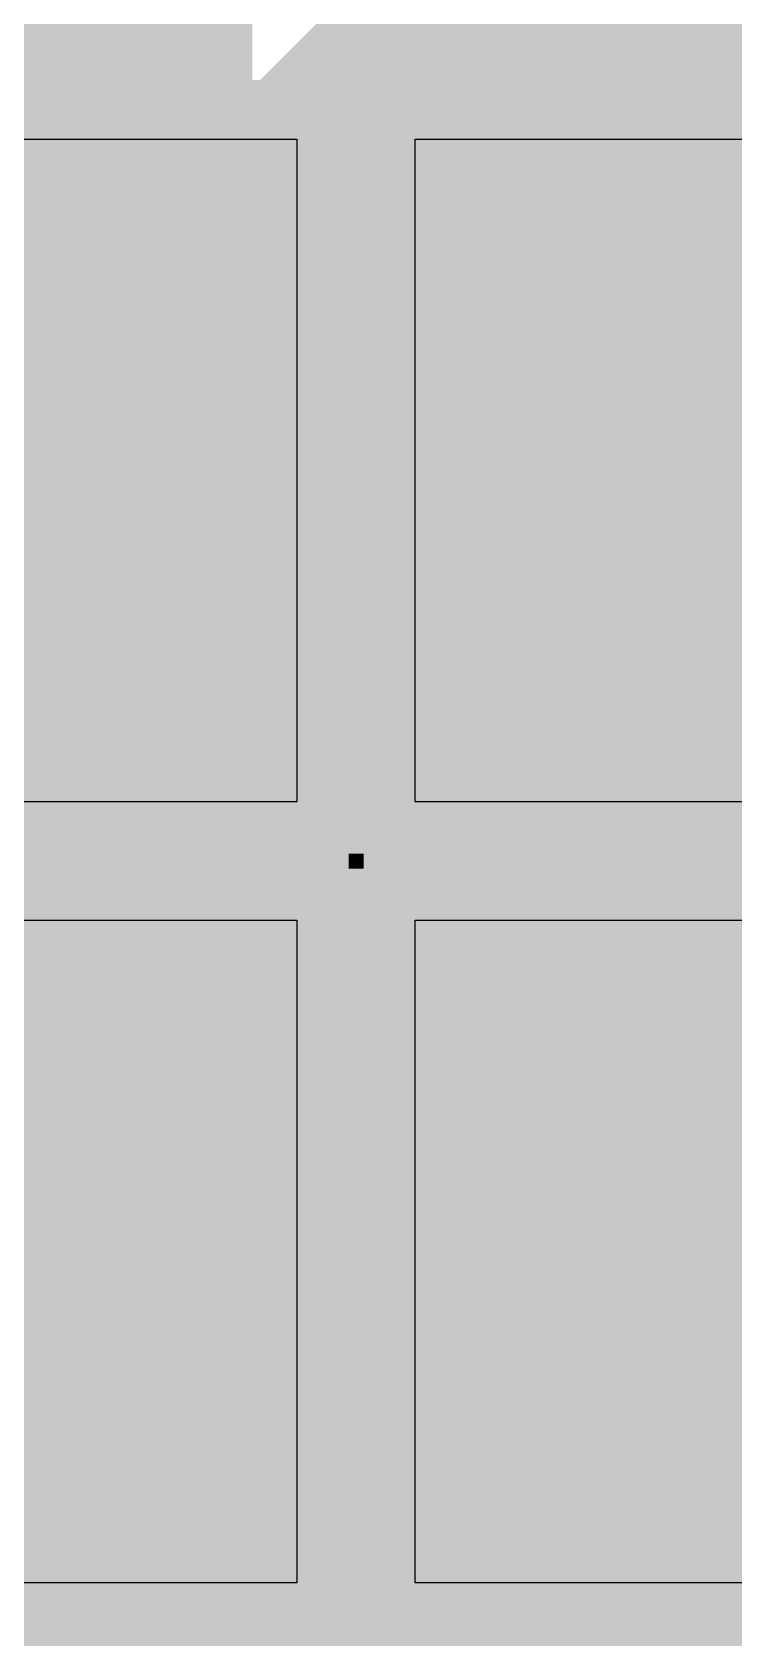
# Model space of a CAD drawing. Header units: millimetres. Extents: x 13 to 259, y -2 to 326.
# Drawn here: x 104.448 to 105.634, y 128.786 to 131.501 of the extents above; entities that cross this region are included whole.
import ezdxf

# ---------------------------------------------------------------- set-up
doc = ezdxf.new("R2010")
doc.units = ezdxf.units.MM
for name, color, linetype in [('BottomLayer', 5, 'Continuous'), ('BottomPaste', 16, 'Continuous'), ('BottomSolder', 6, 'Continuous'), ('ConnectLayer', 7, 'Continuous'), ('DrillDrawing', 1, 'Continuous'), ('MidLayer1', 16, 'Continuous'), ('MidLayer2', 76, 'Continuous'), ('MidLayer3', 90, 'Continuous'), ('MidLayer4', 156, 'Continuous'), ('MidLayer5', 130, 'Continuous'), ('MidLayer6', 216, 'Continuous'), ('MultiLayer', 9, 'Continuous'), ('TopLayer', 1, 'Continuous'), ('TopSolder', 216, 'Continuous')]:
    doc.layers.add(name, color=color, linetype=linetype)

# ---------------------------------------------------------------- blocks, each defined once
blk = doc.blocks.new('CP_16_26_B_58')
at = {"layer": 'BottomLayer'}
blk.add_solid([(-1.3208, -1.3208), (1.3208, -1.3208), (-1.3208, 1.3208), (1.3208, 1.3208)], dxfattribs=at)
at = {"layer": 'BottomPaste'}
for p, q in [((-1.2208, 1.2208), (-0.1, 1.2208)), ((-0.1, 1.2208), (-0.1, 0.1)), ((0.1, 0.1), (0.1, 1.2208)), ((0.1, 1.2208), (1.2208, 1.2208)), ((-0.1, 0.1), (-1.2208, 0.1)), ((1.2208, 0.1), (0.1, 0.1)), ((-1.2208, -0.1), (-0.1, -0.1)), ((-0.1, -0.1), (-0.1, -1.2208)), ((0.1, -1.2208), (0.1, -0.1)), ((0.1, -0.1), (1.2208, -0.1)), ((-0.1, -1.2208), (-1.2208, -1.2208)), ((1.2208, -1.2208), (0.1, -1.2208))]:
    blk.add_line(p, q, dxfattribs=at)
blk.add_solid([(-0.0127, -0.0127), (0.0127, -0.0127), (-0.0127, 0.0127), (0.0127, 0.0127)], dxfattribs=at)
at = {"layer": 'BottomSolder'}
blk.add_solid([(-1.3208, -1.3208), (1.3208, -1.3208), (-1.3208, 1.3208), (1.3208, 1.3208)], dxfattribs=at)

msp = doc.modelspace()

# ---------------------------------------------------------------- linework, layer by layer
at = {"layer": 'BottomLayer', "const_width": 0.3}
for points in [[(104.6704, 130.0996), (104.6704, 132.0427)], [(105.3204, 130.0996), (105.3204, 132.0427)], [(104.0204, 130.0996), (104.6704, 130.0996)], [(104.6704, 130.0996), (104.9954, 130.0996)], [(104.9954, 130.0996), (105.3204, 130.0996)], [(105.3204, 130.0996), (105.9704, 130.0996)]]:
    msp.add_lwpolyline(points, dxfattribs=at)
at = {"layer": 'BottomLayer'}
for points, const_width in [([(104.8704, 130.0996, 1), (105.1204, 130.0996, 1)], 0.25), ([(104.5954, 130.0996, 1), (104.7454, 130.0996, 1)], 0.15), ([(104.5954, 130.0996, 1), (104.7454, 130.0996, 1)], 0.15), ([(104.5954, 130.0996, 1), (104.7454, 130.0996, 1)], 0.15), ([(104.9204, 130.0996, 1), (105.0704, 130.0996, 1)], 0.15), ([(104.9204, 130.0996, 1), (105.0704, 130.0996, 1)], 0.15), ([(105.2454, 130.0996, 1), (105.3954, 130.0996, 1)], 0.15), ([(105.2454, 130.0996, 1), (105.3954, 130.0996, 1)], 0.15), ([(105.2454, 130.0996, 1), (105.3954, 130.0996, 1)], 0.15)]:
    msp.add_lwpolyline(points, format="xyb", close=True, dxfattribs=dict(at, const_width=const_width))
at = {"layer": 'BottomSolder', "const_width": 0.3516}
for points in [[(105.7492, 131.025, 1), (106.1008, 131.025, 1)], [(104.8196, 130.0996, 1), (105.1712, 130.0996, 1)], [(105.7492, 129.175, 1), (106.1008, 129.175, 1)]]:
    msp.add_lwpolyline(points, format="xyb", close=True, dxfattribs=at)
at = {"layer": 'ConnectLayer', "const_width": 0.4}
for points in [[(103.4463, 128.9022), (109.6162, 135.072)], [(101.677, 135.0619), (106.1968, 130.5421)], [(101.677, 135.0619), (105.9144, 130.8245)], [(103.4444, 133.2944), (105.4158, 131.323)], [(103.7701, 130.923), (106.1475, 133.3003)], [(103.7701, 130.923), (106.1475, 133.3003)], [(104.3783, 131.5311), (106.1416, 133.2944)], [(102.8906, 132.9998), (106.353, 129.5373)], [(102.8906, 132.9998), (105.91, 129.9803)], [(102.8906, 132.9998), (104.3364, 131.554)], [(103.2756, 129.58), (106.3728, 132.6772)], [(103.2756, 129.58), (106.3728, 132.6772)], [(104.6621, 130.9664), (106.3729, 132.6772)], [(103.2756, 129.58), (105.6207, 131.925)], [(103.4463, 128.9022), (106.4692, 131.925)], [(103.7701, 130.923), (104.7721, 131.925)], [(103.9654, 131.925), (106.353, 129.5373)], [(104.8139, 131.925), (106.1968, 130.5421)], [(103.4463, 128.9022), (105.9117, 131.3676)], [(103.7479, 131.2939), (108.8389, 126.2029)], [(103.7479, 131.2939), (105.9161, 129.1258)], [(103.7479, 131.2939), (108.8389, 126.2029)], [(104.604, 131.2863), (104.9404, 130.95)], [(104.2415, 128.8489), (106.5117, 131.119)], [(104.2415, 128.8489), (106.5117, 131.119)], [(104.6603, 130.95), (105.3398, 130.95)], [(103.5744, 130.619), (105.3037, 128.8896)], [(103.5744, 130.619), (105.3037, 128.8896)], [(103.5744, 130.619), (105.3037, 128.8896)], [(103.5744, 130.6189), (105.6815, 128.5118)], [(104.2415, 128.8489), (105.91, 130.5173)], [(105.5193, 130.3711), (105.5988, 130.2916)], [(105.7294, 130.082), (105.8033, 130.008)], [(105.0762, 128.835), (106.307, 130.0658)], [(105.0762, 128.835), (106.307, 130.0658)], [(103.327, 130.0178), (104.7611, 128.5837)], [(103.327, 130.0178), (104.7611, 128.5837)], [(103.327, 130.0178), (104.7611, 128.5837)], [(104.2558, 129.7116), (104.4413, 129.8971)], [(105.0762, 128.835), (105.91, 129.6688)], [(105.3852, 129.6567), (105.4798, 129.5621)], [(104.6544, 129.2616), (104.9088, 129.516)], [(104.8145, 128.5733), (105.34, 129.0987)], [(105.7733, 128.6836), (106.1858, 129.096)], [(105.7733, 128.6836), (106.1858, 129.096)], [(104.5478, 128.797), (104.7611, 128.5837)], [(105.2444, 128.1546), (105.7139, 128.6241)]]:
    msp.add_lwpolyline(points, dxfattribs=at)
for points in [[(103.6601, 131.4444, -0.666251), (104.665, 131.025)], [(105.3398, 130.95, -1.001631), (106.5105, 131.0981)], [(104.3541, 130.5052, -0.361321), (103.615, 130.6556)], [(104.5079, 130.4319, -0.079377), (104.3541, 130.5052)], [(105.5702, 130.4616, -0.042451), (105.4844, 130.4297)], [(105.5702, 130.4616, -0.042451), (105.4844, 130.4297)], [(105.7294, 130.082, -0.198035), (105.5702, 130.4616)], [(105.7284, 130.083, -0.197373), (105.5702, 130.4616)], [(105.5854, 130.0996, -1.354903), (104.5079, 130.4319)], [(105.4844, 130.4297, -0.149553), (105.5854, 130.0996)], [(104.9957, 130.2002, -0.038696), (104.9541, 130.1278)], [(104.9957, 130.2002, -0.038696), (104.9541, 130.1278)], [(105.0369, 130.1276, -0.038695), (104.9957, 130.2002)], [(105.0454, 130.0996, -1.354903), (104.9541, 130.1278)], [(106.2248, 129.8503, -0.218251), (105.8033, 130.008)], [(106.2248, 129.8503, -0.217584), (105.8043, 130.0071)], [(105.9019, 128.5855, -1.434003), (106.325, 129.6087)], [(103.7788, 129.6602, -0.578182), (104.665, 129.15)], [(104.665, 129.15, -0.219645), (104.4578, 128.701)], [(105.386, 128.8869, -0.292979), (105.9177, 129.1256)], [(105.386, 128.8869, -0.293222), (105.9181, 129.1255)], [(104.1535, 127.7242, -2.021139), (104.5466, 128.5759)], [(104.1535, 127.7242, -2.021139), (104.5466, 128.5759)], [(103.585, 127.9069, -1.129309), (104.5466, 128.5759)], [(104.8035, 128.5759, -0.602352), (105.8466, 128.5759)], [(104.8035, 128.5759, -0.30599), (105.386, 128.8869)], [(104.8035, 128.5759, -0.602352), (105.8466, 128.5759)], [(104.4578, 128.701, -0.0653), (104.5466, 128.5759)], [(104.5466, 128.5759, -0.110183), (104.8035, 128.5759)], [(104.5466, 128.5759, -0.110183), (104.8035, 128.5759)], [(104.5466, 128.5759, -0.48006), (105.265, 128)], [(104.5466, 128.5759, -0.110183), (104.8035, 128.5759)]]:
    msp.add_lwpolyline(points, format="xyb", dxfattribs=at)
at = {"layer": 'ConnectLayer', "const_width": 0.2}
for points in [[(104.2364, 131.554, 1), (104.4364, 131.554, 1)], [(104.2783, 131.5311, 1), (104.4783, 131.5311, 1)], [(105.3158, 131.323, 1), (105.5158, 131.323, 1)], [(104.504, 131.2863, 1), (104.704, 131.2863, 1)], [(104.565, 131.025, 1), (104.765, 131.025, 1)], [(104.5621, 130.9664, 1), (104.7621, 130.9664, 1)], [(104.5603, 130.95, 1), (104.7603, 130.95, 1)], [(104.8404, 130.95, 1), (105.0404, 130.95, 1)], [(105.2398, 130.95, 1), (105.4398, 130.95, 1)], [(105.2398, 130.95, 1), (105.4398, 130.95, 1)], [(104.2541, 130.5052, 1), (104.4541, 130.5052, 1)], [(104.2541, 130.5052, 1), (104.4541, 130.5052, 1)], [(105.4702, 130.4616, 1), (105.6702, 130.4616, 1)], [(105.4702, 130.4616, 1), (105.6702, 130.4616, 1)], [(105.4702, 130.4616, 1), (105.6702, 130.4616, 1)], [(105.4702, 130.4616, 1), (105.6702, 130.4616, 1)], [(104.4079, 130.4319, 1), (104.6079, 130.4319, 1)], [(104.4079, 130.4319, 1), (104.6079, 130.4319, 1)], [(105.3844, 130.4297, 1), (105.5844, 130.4297, 1)], [(105.3844, 130.4297, 1), (105.5844, 130.4297, 1)], [(105.3844, 130.4297, 1), (105.5844, 130.4297, 1)], [(105.4193, 130.3711, 1), (105.6193, 130.3711, 1)], [(105.4988, 130.2916, 1), (105.6988, 130.2916, 1)], [(104.8957, 130.2002, 1), (105.0957, 130.2002, 1)], [(104.8957, 130.2002, 1), (105.0957, 130.2002, 1)], [(104.8957, 130.2002, 1), (105.0957, 130.2002, 1)], [(104.8541, 130.1278, 1), (105.0541, 130.1278, 1)], [(104.8541, 130.1278, 1), (105.0541, 130.1278, 1)], [(104.8541, 130.1278, 1), (105.0541, 130.1278, 1)], [(104.9369, 130.1276, 1), (105.1369, 130.1276, 1)], [(104.9454, 130.0996, 1), (105.1454, 130.0996, 1)], [(105.4854, 130.0996, 1), (105.6854, 130.0996, 1)], [(105.4854, 130.0996, 1), (105.6854, 130.0996, 1)], [(105.6284, 130.083, 1), (105.8284, 130.083, 1)], [(105.6294, 130.082, 1), (105.8294, 130.082, 1)], [(105.6294, 130.082, 1), (105.8294, 130.082, 1)], [(105.7033, 130.008, 1), (105.9033, 130.008, 1)], [(105.7033, 130.008, 1), (105.9033, 130.008, 1)], [(105.7043, 130.0071, 1), (105.9043, 130.0071, 1)], [(104.3413, 129.8971, 1), (104.5413, 129.8971, 1)], [(104.1558, 129.7116, 1), (104.3558, 129.7116, 1)], [(105.2852, 129.6567, 1), (105.4852, 129.6567, 1)], [(105.3798, 129.5621, 1), (105.5798, 129.5621, 1)], [(104.8088, 129.516, 1), (105.0088, 129.516, 1)], [(104.5544, 129.2616, 1), (104.7544, 129.2616, 1)], [(104.565, 129.15, 1), (104.765, 129.15, 1)], [(104.565, 129.15, 1), (104.765, 129.15, 1)], [(105.24, 129.0987, 1), (105.44, 129.0987, 1)], [(105.2037, 128.8896, 1), (105.4037, 128.8896, 1)], [(105.2037, 128.8896, 1), (105.4037, 128.8896, 1)], [(105.2037, 128.8896, 1), (105.4037, 128.8896, 1)], [(105.286, 128.8869, 1), (105.486, 128.8869, 1)], [(105.286, 128.8869, 1), (105.486, 128.8869, 1)], [(105.286, 128.8869, 1), (105.486, 128.8869, 1)], [(104.9762, 128.835, 1), (105.1762, 128.835, 1)], [(104.9762, 128.835, 1), (105.1762, 128.835, 1)], [(104.9762, 128.835, 1), (105.1762, 128.835, 1)], [(104.4478, 128.797, 1), (104.6478, 128.797, 1)], [(104.3578, 128.701, 1), (104.5578, 128.701, 1)], [(104.3578, 128.701, 1), (104.5578, 128.701, 1)], [(105.6733, 128.6836, 1), (105.8733, 128.6836, 1)], [(105.6733, 128.6836, 1), (105.8733, 128.6836, 1)], [(105.6139, 128.6241, 1), (105.8139, 128.6241, 1)]]:
    msp.add_lwpolyline(points, format="xyb", close=True, dxfattribs=at)
at = {"layer": 'DrillDrawing', "const_width": 0.0508}
for points in [[(104.8684, 130.2266), (104.8684, 130.3536)], [(104.8684, 130.3536), (105.1224, 130.3536)], [(105.1224, 130.2266), (105.1224, 130.3536)], [(104.7414, 129.9726), (104.7414, 130.2266)], [(104.7414, 130.2266), (104.8684, 130.2266)], [(105.1224, 130.2266), (105.2494, 130.2266)], [(105.2494, 129.9726), (105.2494, 130.2266)], [(104.7414, 129.9726), (104.8684, 129.9726)], [(104.8684, 129.8456), (104.8684, 129.9726)], [(105.1224, 129.9726), (105.2494, 129.9726)], [(105.1224, 129.8456), (105.1224, 129.9726)], [(104.8684, 129.8456), (105.1224, 129.8456)]]:
    msp.add_lwpolyline(points, dxfattribs=at)
at = {"layer": 'DrillDrawing', "const_width": 0.0254}
for points in [[(104.8557, 130.3536, 1), (104.8811, 130.3536, 1)], [(104.8557, 130.3536, 1), (104.8811, 130.3536, 1)], [(105.1097, 130.3536, 1), (105.1351, 130.3536, 1)], [(105.1097, 130.3536, 1), (105.1351, 130.3536, 1)], [(104.7287, 130.2266, 1), (104.7541, 130.2266, 1)], [(104.7287, 130.2266, 1), (104.7541, 130.2266, 1)], [(104.8557, 130.2266, 1), (104.8811, 130.2266, 1)], [(104.8557, 130.2266, 1), (104.8811, 130.2266, 1)], [(105.1097, 130.2266, 1), (105.1351, 130.2266, 1)], [(105.1097, 130.2266, 1), (105.1351, 130.2266, 1)], [(105.2367, 130.2266, 1), (105.2621, 130.2266, 1)], [(105.2367, 130.2266, 1), (105.2621, 130.2266, 1)], [(104.7287, 129.9726, 1), (104.7541, 129.9726, 1)], [(104.7287, 129.9726, 1), (104.7541, 129.9726, 1)], [(104.8557, 129.9726, 1), (104.8811, 129.9726, 1)], [(104.8557, 129.9726, 1), (104.8811, 129.9726, 1)], [(105.1097, 129.9726, 1), (105.1351, 129.9726, 1)], [(105.1097, 129.9726, 1), (105.1351, 129.9726, 1)], [(105.2367, 129.9726, 1), (105.2621, 129.9726, 1)], [(105.2367, 129.9726, 1), (105.2621, 129.9726, 1)], [(104.8557, 129.8456, 1), (104.8811, 129.8456, 1)], [(104.8557, 129.8456, 1), (104.8811, 129.8456, 1)], [(105.1097, 129.8456, 1), (105.1351, 129.8456, 1)], [(105.1097, 129.8456, 1), (105.1351, 129.8456, 1)]]:
    msp.add_lwpolyline(points, format="xyb", close=True, dxfattribs=at)
at = {"layer": 'MidLayer1', "const_width": 0.25}
msp.add_lwpolyline([(104.8704, 130.0996, 1), (105.1204, 130.0996, 1)], format="xyb", close=True, dxfattribs=at)
at = {"layer": 'MidLayer2', "const_width": 0.25}
msp.add_lwpolyline([(104.8704, 130.0996, 1), (105.1204, 130.0996, 1)], format="xyb", close=True, dxfattribs=at)
at = {"layer": 'MidLayer3', "const_width": 0.25}
msp.add_lwpolyline([(104.8704, 130.0996, 1), (105.1204, 130.0996, 1)], format="xyb", close=True, dxfattribs=at)
at = {"layer": 'MidLayer4', "const_width": 0.25}
msp.add_lwpolyline([(104.8704, 130.0996, 1), (105.1204, 130.0996, 1)], format="xyb", close=True, dxfattribs=at)
at = {"layer": 'MidLayer5', "const_width": 0.25}
msp.add_lwpolyline([(104.8704, 130.0996, 1), (105.1204, 130.0996, 1)], format="xyb", close=True, dxfattribs=at)
at = {"layer": 'MidLayer6', "const_width": 0.25}
msp.add_lwpolyline([(104.8704, 130.0996, 1), (105.1204, 130.0996, 1)], format="xyb", close=True, dxfattribs=at)
at = {"layer": 'MultiLayer', "const_width": 0.25}
msp.add_lwpolyline([(104.8704, 130.0996, 1), (105.1204, 130.0996, 1)], format="xyb", close=True, dxfattribs=at)
at = {"layer": 'TopLayer', "const_width": 0.25}
msp.add_lwpolyline([(104.8704, 130.0996, 1), (105.1204, 130.0996, 1)], format="xyb", close=True, dxfattribs=at)
at = {"layer": 'TopSolder', "const_width": 0.3516}
for points in [[(105.7492, 131.025, 1), (106.1008, 131.025, 1)], [(104.8196, 130.0996, 1), (105.1712, 130.0996, 1)], [(105.7492, 129.175, 1), (106.1008, 129.175, 1)]]:
    msp.add_lwpolyline(points, format="xyb", close=True, dxfattribs=at)

# ---------------------------------------------------------------- block references
at = {"rotation": 360}
msp.add_blockref('CP_16_26_B_58', (104.9954, 130.0996), dxfattribs=at)

doc.saveas('drawing.dxf')
